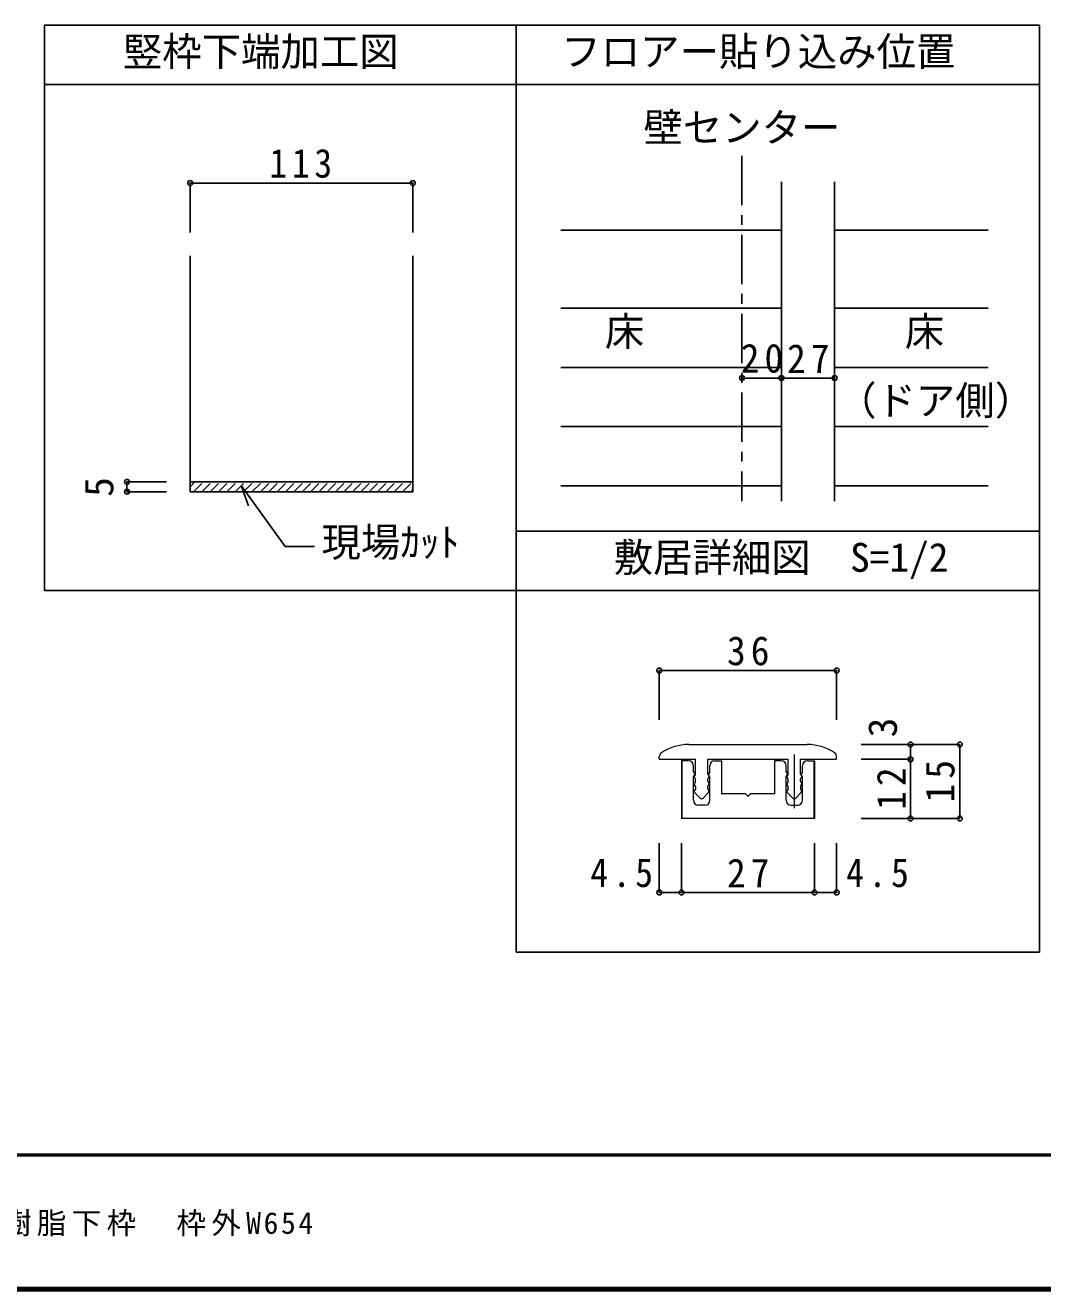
# Model space of a CAD drawing. Units: millimetres at full size, sheet at 1:5, with parts at other scales. Extents: x -973 to 977, y -718 to 696.
# Drawn here: x -516 to 0, y -701 to -59 of the extents above; entities that cross this region are included whole.
import ezdxf
from ezdxf.enums import TextEntityAlignment as Align

# ---------------------------------------------------------------- set-up
doc = ezdxf.new("R2010")
doc.units = ezdxf.units.MM
doc.header["$LTSCALE"] = 5
doc.header["$PDMODE"] = 32
doc.header["$PDSIZE"] = 2.5
doc.linetypes.add('CHAIN1', pattern=[8, 5, -1, 1, -1])
doc.linetypes.add('DASHED1', pattern=[1.8, 1.2, -0.6])
for name, color, linetype in [('0-1_通り芯', 4, 'CHAIN1'), ('0-4_枠', 3, 'Continuous'), ('0-A_文字', 3, 'Continuous'), ('0-B_寸法', 7, 'Continuous'), ('0-C_ハッチ', 4, 'Continuous'), ('0-D_', 4, 'Continuous'), ('1-B_寸法', 7, 'Continuous'), ('F-1_枠', 6, 'Continuous'), ('F-A_文字', 7, 'Continuous')]:
    doc.layers.add(name, color=color, linetype=linetype)
doc.layers.add('1-7_金物', color=7, linetype='Continuous', lineweight=18)
doc.styles.add('ＭＳ ゴシック', font='')
doc.styles.get('ＭＳ ゴシック').set_extended_font_data('MS Gothic')

msp = doc.modelspace()

# ---------------------------------------------------------------- linework, layer by layer
at = {"layer": '0-1_通り芯'}
msp.add_line((-152.496, -125.416), (-152.496, -300.494), dxfattribs=at)
at = {"layer": '0-4_枠'}
for p, q in [((-506.426, -59.167), (-506.426, -345.692)), ((-506.426, -59.167), (-286.874, -59.167)), ((-267.042, -59.167), (-267.042, -529.167)), ((-506.426, -89.167), (-286.874, -89.167)), ((-132.496, -138.617), (-132.496, -300.494)), ((-105.496, -138.617), (-105.496, -300.494)), ((-432.513, -176.099), (-432.513, -295.674)), ((-319.513, -176.099), (-319.513, -295.674)), ((-319.513, -290.674), (-432.513, -290.674)), ((-432.513, -295.674), (-319.513, -295.674)), ((-506.426, -345.692), (-267.042, -345.692))]:
    msp.add_line(p, q, dxfattribs=at)
at = {"layer": '0-A_文字'}
for p, q in [((-286.874, -59.167), (-1.461, -59.167)), ((-1.461, -59.167), (-1.461, -529.167)), ((-286.874, -89.167), (-1.461, -89.167)), ((-267.042, -315.692), (-1.461, -315.692)), ((-267.042, -345.692), (-1.461, -345.692)), ((-267.042, -529.167), (-1.461, -529.167))]:
    msp.add_line(p, q, dxfattribs=at)
at = {"layer": '0-A_文字', "color": 7}
for p, q in [((-406.64, -292.555), (-384.35, -323.392)), ((-406.64, -292.555), (-402.893, -302.863)), ((-369.43, -323.392), (-384.35, -323.392))]:
    msp.add_line(p, q, dxfattribs=at)
at = {"layer": '0-B_寸法', "color": 4}
for p, q in [((-432.513, -139.167), (-319.513, -139.167)), ((-432.513, -139.167), (-432.513, -164.167)), ((-319.513, -139.167), (-319.513, -164.167)), ((-152.496, -238.031), (-132.496, -238.031)), ((-132.496, -238.031), (-105.496, -238.031)), ((-464.571, -290.674), (-444.571, -290.674)), ((-464.571, -295.674), (-464.571, -290.674)), ((-464.571, -295.674), (-444.571, -295.674))]:
    msp.add_line(p, q, dxfattribs=at)
at = {"layer": '0-B_寸法'}
for p in [(-432.513, -139.167), (-319.513, -139.167), (-152.496, -238.031), (-132.496, -238.031), (-105.496, -238.031), (-464.571, -290.674), (-464.571, -295.674)]:
    msp.add_point(p, dxfattribs=at)
at = {"layer": '0-C_ハッチ', "linetype": 'DASHED1'}
for p, q in [((-432.513, -293.12), (-430.066, -290.674)), ((-430.824, -295.674), (-425.824, -290.674)), ((-426.581, -295.674), (-421.581, -290.674)), ((-422.338, -295.674), (-417.338, -290.674)), ((-418.096, -295.674), (-413.096, -290.674)), ((-413.853, -295.674), (-408.853, -290.674)), ((-409.61, -295.674), (-404.61, -290.674)), ((-405.368, -295.674), (-400.368, -290.674)), ((-401.125, -295.674), (-396.125, -290.674)), ((-396.883, -295.674), (-391.883, -290.674)), ((-392.64, -295.674), (-387.64, -290.674)), ((-388.397, -295.674), (-383.397, -290.674)), ((-384.155, -295.674), (-379.155, -290.674)), ((-379.912, -295.674), (-374.912, -290.674)), ((-375.669, -295.674), (-370.669, -290.674)), ((-371.427, -295.674), (-366.427, -290.674)), ((-367.184, -295.674), (-362.184, -290.674)), ((-362.941, -295.674), (-357.941, -290.674)), ((-358.699, -295.674), (-353.699, -290.674)), ((-354.456, -295.674), (-349.456, -290.674)), ((-350.213, -295.674), (-345.213, -290.674)), ((-345.971, -295.674), (-340.971, -290.674)), ((-341.728, -295.674), (-336.728, -290.674)), ((-337.486, -295.674), (-332.486, -290.674)), ((-333.243, -295.674), (-328.243, -290.674)), ((-329, -295.674), (-324, -290.674)), ((-324.758, -295.674), (-319.758, -290.674)), ((-320.515, -295.674), (-319.513, -294.672))]:
    msp.add_line(p, q, dxfattribs=at)
at = {"layer": '0-D_'}
for p, q in [((-132.496, -163.031), (-244.496, -163.031)), ((-105.496, -163.031), (-27.496, -163.031)), ((-132.496, -202.645), (-244.496, -202.645)), ((-105.496, -202.645), (-27.496, -202.645)), ((-132.496, -232.645), (-244.496, -232.645)), ((-105.496, -232.645), (-27.496, -232.645)), ((-132.496, -262.645), (-244.496, -262.645)), ((-105.496, -262.645), (-27.496, -262.645)), ((-132.496, -292.645), (-244.496, -292.645)), ((-105.496, -292.645), (-27.496, -292.645))]:
    msp.add_line(p, q, dxfattribs=at)
at = {"layer": '1-7_金物'}
for p, q in [((-179.458, -423.869), (-119.458, -423.869)), ((-194.458, -431.369), (-194.458, -430.161)), ((-194.458, -431.369), (-176.083, -431.369)), ((-183.208, -432.119), (-183.208, -461.369)), ((-179.583, -432.119), (-183.208, -432.119)), ((-182.958, -432.119), (-182.958, -461.369)), ((-177.083, -437.744), (-177.083, -434.619)), ((-176.083, -438.869), (-176.083, -431.369)), ((-169.833, -431.369), (-129.083, -431.369)), ((-169.833, -438.869), (-169.833, -431.369)), ((-168.833, -437.744), (-168.833, -434.619)), ((-166.333, -432.119), (-162.958, -432.119)), ((-162.958, -432.119), (-162.958, -448.869)), ((-135.958, -432.119), (-135.958, -448.869)), ((-132.583, -432.119), (-135.958, -432.119)), ((-130.083, -437.744), (-130.083, -434.619)), ((-129.083, -438.869), (-129.083, -431.369)), ((-122.833, -431.369), (-104.458, -431.369)), ((-122.833, -438.869), (-122.833, -431.369)), ((-121.833, -437.744), (-121.833, -434.619)), ((-115.958, -432.119), (-115.958, -461.369)), ((-104.458, -431.369), (-104.458, -430.161)), ((-177.083, -437.744), (-176.565, -438.609)), ((-177.083, -440.244), (-176.565, -439.38)), ((-177.083, -452.119), (-177.083, -440.244)), ((-176.083, -438.869), (-176.601, -439.734)), ((-176.083, -441.369), (-176.601, -440.505)), ((-176.083, -442.619), (-176.601, -443.484)), ((-176.083, -442.619), (-176.083, -441.369)), ((-169.833, -438.869), (-169.315, -439.734)), ((-169.833, -442.619), (-169.315, -443.484)), ((-168.833, -437.744), (-169.351, -438.609)), ((-168.833, -440.244), (-169.351, -439.38)), ((-168.833, -452.119), (-168.833, -440.244)), ((-130.083, -437.744), (-129.564, -438.609)), ((-130.083, -440.244), (-129.564, -439.38)), ((-130.083, -452.119), (-130.083, -440.244)), ((-129.083, -438.869), (-129.601, -439.734)), ((-129.083, -442.619), (-129.601, -443.484)), ((-122.833, -438.869), (-122.315, -439.734)), ((-122.833, -441.369), (-122.315, -440.505)), ((-122.833, -442.619), (-122.833, -441.369)), ((-122.833, -442.619), (-122.315, -443.484)), ((-121.833, -437.744), (-122.351, -438.609)), ((-121.833, -440.244), (-122.351, -439.38)), ((-121.833, -452.119), (-121.833, -440.244)), ((-176.083, -445.119), (-176.601, -444.255)), ((-176.083, -446.369), (-176.601, -447.234)), ((-173.874, -450.969), (-176.508, -448.129)), ((-176.083, -445.119), (-176.083, -446.369)), ((-172.041, -450.969), (-169.408, -448.129)), ((-169.833, -445.119), (-169.315, -444.255)), ((-169.833, -446.369), (-169.833, -445.119)), ((-169.833, -446.369), (-169.315, -447.234)), ((-150.708, -448.869), (-162.958, -448.869)), ((-149.458, -450.119), (-150.708, -448.869)), ((-149.458, -450.119), (-148.208, -448.869)), ((-135.958, -448.869), (-148.208, -448.869)), ((-129.083, -445.119), (-129.601, -444.255)), ((-129.083, -446.369), (-129.601, -447.234)), ((-126.874, -450.969), (-129.508, -448.129)), ((-129.083, -446.369), (-129.083, -445.119)), ((-125.041, -450.969), (-122.408, -448.129)), ((-122.833, -445.119), (-122.315, -444.255)), ((-122.833, -445.119), (-122.833, -446.369)), ((-122.833, -446.369), (-122.315, -447.234)), ((-171.333, -454.619), (-174.583, -454.619)), ((-127.583, -454.619), (-124.333, -454.619))]:
    msp.add_line(p, q, dxfattribs=at)
at = {"layer": '1-7_金物', "color": 4}
msp.add_line((-125.958, -428.869), (-125.958, -456.222), dxfattribs=at)
at = {"layer": '1-7_金物'}
for points in [[(-119.333, -432.119), (-115.708, -432.119), (-115.708, -461.369), (-183.208, -461.369)], [(-169.833, -442.619), (-169.833, -441.369), (-169.315, -440.505)], [(-129.083, -442.619), (-129.083, -441.369), (-129.601, -440.505)]]:
    msp.add_lwpolyline(points, dxfattribs=at)
for centre, radius, start, end in [((-191.958, -430.161), 2.5, 123.74899, 180), ((-179.458, -448.869), 25, 90, 123.74899), ((-119.458, -448.869), 25, 56.25101, 90), ((-106.958, -430.161), 2.5, 0, 56.25101), ((-179.583, -434.619), 2.5, 0, 90), ((-166.333, -434.619), 2.5, 90, 180), ((-132.583, -434.619), 2.5, 0, 90), ((-119.333, -434.619), 2.5, 90, 180), ((-175.958, -440.119), 0.75, 149.05365, 210.94635), ((-177.208, -438.994), 0.75, 329.05368, 30.94635), ((-168.708, -438.994), 0.75, 149.05365, 210.94632), ((-169.958, -440.119), 0.75, 329.05365, 30.94632), ((-128.958, -440.119), 0.75, 149.05366, 210.94634), ((-130.208, -438.994), 0.75, 329.05368, 30.94635), ((-121.708, -438.994), 0.75, 149.05365, 210.94632), ((-122.958, -440.119), 0.75, 329.05365, 30.94635), ((-175.958, -443.869), 0.75, 149.05365, 210.94635), ((-175.958, -447.619), 0.75, 149.05362, 222.83826), ((-169.958, -447.619), 0.75, 317.16174, 30.94632), ((-169.958, -443.869), 0.75, 329.05365, 30.94632), ((-128.958, -443.869), 0.75, 149.05366, 210.94634), ((-128.958, -447.619), 0.75, 149.0537, 222.83827), ((-122.958, -447.619), 0.75, 317.16174, 30.94638), ((-122.958, -443.869), 0.75, 329.05365, 30.94635), ((-174.583, -452.119), 2.5, 180, 270), ((-172.958, -450.119), 1.25, 222.83826, 317.16174), ((-171.333, -452.119), 2.5, 270, 0), ((-127.583, -452.119), 2.5, 180, 270), ((-125.958, -450.119), 1.25, 222.83827, 317.16174), ((-124.333, -452.119), 2.5, 270, 0)]:
    msp.add_arc(centre, radius, start, end, dxfattribs=at)
at = {"layer": '1-B_寸法', "color": 4}
for p, q in [((-194.458, -386.369), (-104.458, -386.369)), ((-194.458, -386.369), (-194.458, -411.369)), ((-104.458, -386.369), (-104.458, -411.369)), ((-41.958, -423.869), (-91.958, -423.869)), ((-66.958, -431.369), (-66.958, -423.869)), ((-41.958, -461.369), (-41.958, -423.869)), ((-66.958, -431.369), (-91.958, -431.369)), ((-66.958, -461.369), (-66.958, -431.369)), ((-41.958, -461.369), (-91.958, -461.369)), ((-194.458, -498.869), (-194.458, -473.869)), ((-183.208, -498.869), (-183.208, -473.869)), ((-115.708, -498.869), (-115.708, -473.869)), ((-104.458, -498.869), (-104.458, -473.869)), ((-194.458, -498.869), (-183.208, -498.869)), ((-183.208, -498.869), (-115.708, -498.869)), ((-115.708, -498.869), (-104.458, -498.869))]:
    msp.add_line(p, q, dxfattribs=at)
at = {"layer": '1-B_寸法'}
for p in [(-194.458, -386.369), (-104.458, -386.369), (-66.958, -423.869), (-41.958, -423.869), (-66.958, -431.369), (-66.958, -461.369), (-41.958, -461.369), (-194.458, -498.869), (-183.208, -498.869), (-115.708, -498.869), (-104.458, -498.869)]:
    msp.add_point(p, dxfattribs=at)
at = {"layer": 'F-1_枠'}
for p, q in [((976.653, -631.667), (-973.347, -631.667)), ((976.653, -632.5), (-973.347, -632.5)), ((976.653, -699.167), (-973.347, -699.167)), ((976.653, -700), (-973.347, -700)), ((976.653, -700.833), (-973.347, -700.833))]:
    msp.add_line(p, q, dxfattribs=at)

# ---------------------------------------------------------------- texts
at = {"layer": '0-4_枠', "color": 7, "style": 'ＭＳ ゴシック'}
msp.add_text('竪枠下端加工図', height=14.66, dxfattribs=at).set_placement((-466.65, -84.167), align=Align.BOTTOM_LEFT)
at = {"layer": '0-A_文字', "color": 7, "style": 'ＭＳ ゴシック'}
for s, p in [('フロアー貼り込み位置', (-244.168, -84.167)), ('壁センター', (-202.496, -122.699)), ('床', (-222.091, -226.081)), ('床', (-69.901, -226.081)), ('（ドア側）', (-104.231, -261.167)), ('現場ｶｯﾄ', (-365.872, -332.965)), ('敷居詳細図\u3000S=1/2', (-217.598, -340.692))]:
    msp.add_text(s, height=14.66, dxfattribs=at).set_placement(p, align=Align.BOTTOM_LEFT)
at = {"layer": '0-B_寸法', "style": 'ＭＳ ゴシック'}
msp.add_text('5', height=14.66, rotation=90, dxfattribs=at).set_placement((-467.071, -298.267), align=Align.BOTTOM_LEFT)
at = {"layer": '0-B_寸法', "char_height": 14.66, "attachment_point": 7, "style": 'ＭＳ ゴシック'}
for s, insert in [('\\T1.27;\\W0.9;113', (-392.263, -136.667)), ('\\T1.27;\\W0.95;20', (-153.121, -235.531)), ('\\T1.27;\\W0.95;27', (-129.621, -235.531))]:
    msp.add_mtext(s, dxfattribs=dict(at, insert=insert))
at = {"layer": '1-B_寸法', "style": 'ＭＳ ゴシック'}
msp.add_text('3', height=14.66, rotation=90, dxfattribs=at).set_placement((-69.458, -420.237), align=Align.BOTTOM_LEFT)
at = {"layer": '1-B_寸法', "char_height": 14.66, "attachment_point": 7, "style": 'ＭＳ ゴシック'}
for s, insert in [('\\T1.27;\\W0.95;36', (-160.083, -383.869)), ('\\T1.27;\\W0.9;4.5', (-229.44, -496.369)), ('\\T1.27;\\W0.95;27', (-160.083, -496.369)), ('\\T1.27;\\W0.9;4.5', (-99.636, -496.369))]:
    msp.add_mtext(s, dxfattribs=dict(at, insert=insert))
at = {"layer": '1-B_寸法', "char_height": 14.66, "attachment_point": 7, "rotation": 90, "style": 'ＭＳ ゴシック'}
for s, insert in [('\\T1.27;\\W0.95;15', (-44.458, -453.244)), ('\\T1.27;\\W0.95;12', (-69.458, -456.994))]:
    msp.add_mtext(s, dxfattribs=dict(at, insert=insert))
at = {"layer": 'F-A_文字', "insert": (-846.68, -673.333), "char_height": 11, "attachment_point": 7, "style": 'ＭＳ ゴシック'}
msp.add_mtext('\\T1.18;ドレタス\u3000トイレドア\u3000調整枠\u3000気密\u3000樹脂下枠\u3000枠外W654', dxfattribs=at)

doc.saveas('drawing.dxf')
